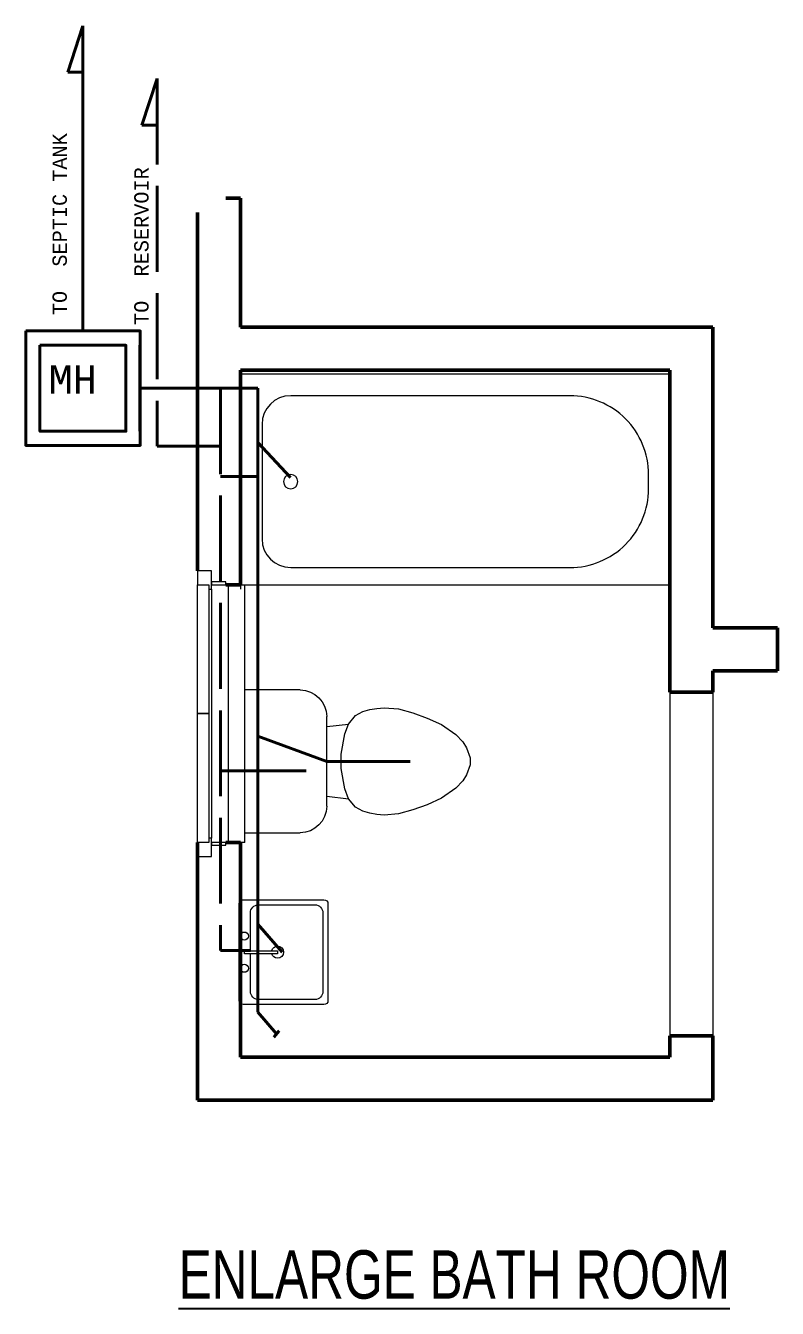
# Model space of a CAD drawing. Header units: inches. Extents: x 8351 to 42256, y 21052 to 33437.
# Drawn here: x 16076.9 to 16181.9, y 24226.2 to 24405.4 of the extents above; entities that cross this region are included whole.
import ezdxf

# ---------------------------------------------------------------- set-up
doc = ezdxf.new("R2010")
doc.units = ezdxf.units.IN
doc.header["$MEASUREMENT"] = 0
doc.linetypes.add('ACAD_ISO02W100', pattern=[15, 12, -3])
for name, color, linetype, lineweight in [('A-GENM', 13, 'Continuous', 9), ('A-GLAZ', 160, 'Continuous', 13), ('A-GLAZ-SILL', 1, 'Continuous', 9), ('A-WALL', 7, 'Continuous', 35), ('DIMENSION', 7, 'Continuous', 20), ('P-SANR-FIXT', 220, 'Continuous', 9)]:
    doc.layers.add(name, color=color, linetype=linetype, lineweight=lineweight)
doc.styles.add('AEP style', font='swisscl.ttf')
doc.styles.get("Standard").update_dxf_attribs({"font": 'consolab.ttf', "height": 11})

# ---------------------------------------------------------------- blocks, each defined once
blk = doc.blocks.new('2 Vantaux - Imposte haute - 1_20m x 1_30m 3-314071-Level 1')
at = {"layer": 'A-GLAZ', "lineweight": 9}
for p, q in [((-18, 0.94), (-18.39, 0.94)), ((-18.39, 0.94), (-18.39, -1.03)), ((18, 1.33), (-18, 1.33)), ((-18, -1.03), (-18, 0.94)), ((18.39, 0.94), (18, 0.94)), ((18, 0.94), (18, -1.03)), ((18.39, -1.03), (18.39, 0.94)), ((-18.39, -1.03), (-18, -1.03)), ((-17.41, -1.03), (17.41, -1.03)), ((-17.41, -1.43), (0, -1.43)), ((0, -1.43), (0, -3)), ((0, -1.43), (17.41, -1.43)), ((0, -3), (0, -1.43)), ((18, -1.03), (18.39, -1.03)), ((0, -3), (-18, -3)), ((18, -3), (0, -3))]:
    blk.add_line(p, q, dxfattribs=at)
at = {"layer": 'A-GLAZ', "lineweight": 20}
for p, q in [((-17.41, -1.03), (-19.97, -1.03)), ((-19.97, -1.03), (-19.97, -3)), ((-18, -3), (-18, -1.43)), ((-18, -1.43), (-17.41, -1.43)), ((-17.41, -1.43), (-17.41, -1.03)), ((19.97, -1.03), (17.41, -1.03)), ((17.41, -1.03), (17.41, -1.43)), ((17.41, -1.43), (18, -1.43)), ((18, -1.43), (18, -3)), ((19.97, -3), (19.97, -1.03)), ((-19.97, -3), (-18, -3)), ((18, -3), (19.97, -3))]:
    blk.add_line(p, q, dxfattribs=at)
at = {"layer": 'A-GLAZ-SILL'}
for p, q in [((-18, 3), (-18, 3.59)), ((18, 3.59), (-18, 3.59)), ((18, 3.59), (18, 3))]:
    blk.add_line(p, q, dxfattribs=at)
blk = doc.blocks.new('Tub-Rectangular-2D - Tub-Rectangular-2D-V27-Level 1')
at = {"layer": 'P-SANR-FIXT'}
for p, q in [((16.28, 33), (-43.72, 33)), ((-43.72, 33), (-43.72, 3)), ((2.28, 30), (-36.72, 30)), ((-40.72, 26), (-40.72, 10)), ((13.28, 17), (13.28, 19)), ((-36.72, 6), (2.28, 6))]:
    blk.add_line(p, q, dxfattribs=at)
for centre, radius, start, end in [((-36.72, 26), 4, 90, 180), ((2.28, 19), 11, 360, 90), ((-36.72, 18), 1, 0, 180), ((-36.72, 18), 1, 180, 360), ((2.28, 17), 11, 270, 0), ((-36.72, 10), 4, 180, 270)]:
    blk.add_arc(centre, radius, start, end, dxfattribs=at)
blk = doc.blocks.new('Toilet-Domestic-2D - Toilet-Domestic-2D-311757-Level 1')
at = {"layer": 'P-SANR-FIXT'}
for p, q in [((-6.9, 34.48), (-8.27, 33.98)), ((-5.9, 34.48), (-6.9, 34.48)), ((-4.53, 33.98), (-5.9, 34.48)), ((-10.14, 32.48), (-11.53, 30.48)), ((-9.14, 33.48), (-10.14, 32.48)), ((-8.27, 33.98), (-9.14, 33.48)), ((-3.66, 33.48), (-4.53, 33.98)), ((-2.66, 32.48), (-3.66, 33.48)), ((-1.27, 30.48), (-2.66, 32.48)), ((-11.53, 30.48), (-12.46, 28.48)), ((-0.34, 28.48), (-1.27, 30.48)), ((-12.46, 28.48), (-13.19, 26.48)), ((0.39, 26.48), (-0.34, 28.48)), ((-13.19, 26.48), (-13.73, 24.47)), ((0.93, 24.47), (0.39, 26.48)), ((-13.73, 24.47), (-13.9, 22.48)), ((1.1, 22.48), (0.93, 24.47)), ((-13.9, 22.48), (-13.81, 21.48)), ((1.01, 21.48), (1.1, 22.48)), ((-13.81, 21.48), (-13.64, 20.48)), ((-13.64, 20.48), (-13.37, 19.48)), ((0.57, 19.48), (0.84, 20.48)), ((0.84, 20.48), (1.01, 21.48)), ((-13.37, 19.48), (-12.8, 18.48)), ((-12.8, 18.48), (-11.61, 17.48)), ((-1.19, 17.48), (0, 18.48)), ((0, 18.48), (0.57, 19.48)), ((-11.61, 17.48), (-10.24, 16.98)), ((-11.26, 14.45), (-11.61, 17.48)), ((-10.24, 16.98), (-7.4, 16.48)), ((-7.4, 16.48), (-5.4, 16.48)), ((-5.4, 16.48), (-2.56, 16.98)), ((-2.56, 16.98), (-1.19, 17.48)), ((-1.54, 14.45), (-1.19, 17.48)), ((-12.65, 14.45), (-0.15, 14.45)), ((-16.38, 3), (-16.38, 10.73)), ((3.58, 10.73), (3.58, 3))]:
    blk.add_line(p, q, dxfattribs=at)
for centre, start, end in [((-12.65, 10.73), 90, 180), ((-0.15, 10.73), 360, 90)]:
    blk.add_arc(centre, 3.73, start, end, dxfattribs=at)
blk = doc.blocks.new('Sink-Single-2D - 26_ x 22_-312370-Level 1')
at = {"layer": 'P-SANR-FIXT'}
for p, q in [((25.06, 26), (1.06, 26)), ((25.06, 26), (1.06, 26)), ((0.06, 25), (0.06, 5)), ((0.06, 25), (0.06, 5)), ((1.31, 22.75), (1.31, 8.75)), ((22.81, 24.75), (3.31, 24.75)), ((24.81, 8.75), (24.81, 22.75)), ((26.06, 5), (26.06, 25)), ((26.06, 5), (26.06, 25)), ((13.43, 13.5), (12.68, 13.5)), ((12.68, 13.5), (12.68, 5.25)), ((13.43, 5.25), (13.43, 13.5)), ((3.31, 6.75), (12.68, 6.75)), ((13.43, 6.75), (22.81, 6.75)), ((1.06, 4), (25.06, 4)), ((1.06, 4), (25.06, 4)), ((12.68, 5.25), (13.43, 5.25))]:
    blk.add_line(p, q, dxfattribs=at)
for centre, radius, start, end in [((1.06, 25), 1, 90, 180), ((1.06, 25), 1, 90, 180), ((25.06, 25), 1, 0, 90), ((25.06, 25), 1, 0, 90), ((3.31, 22.75), 2, 90, 180), ((22.81, 22.75), 2, 360, 90), ((13.06, 13.5), 1.5, 360, 180), ((13.06, 13.5), 1.5, 180, 255.5225), ((13.06, 13.5), 1.5, 284.4775, 0), ((3.31, 8.75), 2, 180, 270), ((22.81, 8.75), 2, 270, 0), ((1.06, 5), 1, 180, 270), ((1.06, 5), 1, 180, 270), ((9.06, 5.25), 1, 360, 180), ((9.06, 5.25), 1, 180, 360), ((17.06, 5.25), 1, 360, 180), ((17.06, 5.25), 1, 180, 0), ((25.06, 5), 1, 270, 360), ((25.06, 5), 1, 270, 0)]:
    blk.add_arc(centre, radius, start, end, dxfattribs=at)

msp = doc.modelspace()

# ---------------------------------------------------------------- linework, layer by layer
at = {"layer": 'A-GENM'}
for p, q in [((16166.9, 24312.33), (16166.9, 24264.33)), ((16172.9, 24312.33), (16172.9, 24264.33))]:
    msp.add_line(p, q, dxfattribs=at)
at = {"layer": 'A-WALL', "lineweight": 50}
for p, q in [((16106.9, 24381.33), (16104.84, 24381.33)), ((16106.9, 24363.33), (16106.9, 24381.33)), ((16100.9, 24379.36), (16100.9, 24329.3)), ((16106.9, 24363.33), (16172.9, 24363.33)), ((16172.9, 24321.33), (16172.9, 24363.33)), ((16106.9, 24327.33), (16106.9, 24357.33)), ((16106.9, 24357.33), (16166.9, 24357.33)), ((16166.9, 24357.33), (16166.9, 24312.33)), ((16104.84, 24327.33), (16106.9, 24327.33)), ((16181.9, 24321.33), (16172.9, 24321.33)), ((16181.9, 24315.33), (16181.9, 24321.33)), ((16172.9, 24312.33), (16172.9, 24315.33)), ((16172.9, 24315.33), (16181.9, 24315.33)), ((16166.9, 24312.33), (16172.9, 24312.33)), ((16100.9, 24255.33), (16100.9, 24291.33)), ((16106.9, 24291.33), (16104.84, 24291.33)), ((16106.9, 24261.33), (16106.9, 24291.33)), ((16166.9, 24264.33), (16166.9, 24261.33)), ((16172.9, 24264.33), (16166.9, 24264.33)), ((16172.9, 24255.33), (16172.9, 24264.33)), ((16166.9, 24261.33), (16106.9, 24261.33)), ((16172.9, 24255.33), (16100.9, 24255.33))]:
    msp.add_line(p, q, dxfattribs=at)
at = {"layer": 'DIMENSION', "color": 1, "lineweight": 40}
for p, q in [((16084.89, 24405.44), (16082.76, 24398.93)), ((16084.89, 24362.79), (16084.89, 24405.44)), ((16082.76, 24398.93), (16084.89, 24398.93)), ((16078.89, 24360.79), (16090.89, 24360.79)), ((16092.89, 24354.79), (16109.31, 24354.79)), ((16109.31, 24354.79), (16109.31, 24267.61)), ((16113.9, 24342.33), (16109.31, 24347.23)), ((16109.31, 24306.18), (16118.94, 24302.66)), ((16118.94, 24302.66), (16130.6, 24302.66)), ((16112.7, 24276), (16109.31, 24279.92)), ((16109.31, 24267.61), (16111.94, 24264.58)), ((16111.56, 24264.14), (16112.32, 24265.02))]:
    msp.add_line(p, q, dxfattribs=at)
at = {"layer": 'DIMENSION', "color": 5, "linetype": 'ACAD_ISO02W100', "lineweight": 40}
for p, q in [((16095.26, 24398.05), (16093.13, 24391.53)), ((16095.26, 24398.05), (16095.26, 24346.7)), ((16093.13, 24391.53), (16095.26, 24391.53)), ((16104.09, 24354.79), (16104.09, 24276.22)), ((16095.26, 24346.7), (16104.09, 24346.7)), ((16104.09, 24342.47), (16109.31, 24342.47)), ((16104.09, 24301.33), (16118.94, 24301.33)), ((16108.28, 24276.22), (16104.09, 24276.22))]:
    msp.add_line(p, q, dxfattribs=at)
at = {"layer": 'DIMENSION', "lineweight": 5}
msp.add_line((16092.69, 24360.79), (16092.69, 24348.79), dxfattribs=at)
at = {"layer": 'DIMENSION', "color": 1, "lineweight": 40}
for points in [[(16076.89, 24362.79), (16092.89, 24362.79), (16092.89, 24346.79), (16076.89, 24346.79)], [(16078.89, 24360.79), (16090.89, 24360.79), (16090.89, 24348.79), (16078.89, 24348.79)]]:
    msp.add_lwpolyline(points, close=True, dxfattribs=at)
at = {"layer": 'P-SANR-FIXT'}
msp.add_line((16106.9, 24327.33), (16166.9, 24327.33), dxfattribs=at)

# ---------------------------------------------------------------- block references
at = {"layer": 'A-GLAZ', "rotation": 269.9999999999999}
msp.add_blockref('2 Vantaux - Imposte haute - 1_20m x 1_30m 3-314071-Level 1', (16103.9, 24309.33), dxfattribs=at)
at = {"layer": 'P-SANR-FIXT', "rotation": 359.9999999988883}
msp.add_blockref('Tub-Rectangular-2D - Tub-Rectangular-2D-V27-Level 1', (16150.63, 24323.74), dxfattribs=at)
at = {"layer": 'P-SANR-FIXT', "xscale": -1, "rotation": 270}
msp.add_blockref('Toilet-Domestic-2D - Toilet-Domestic-2D-311757-Level 1', (16104.49, 24309.06), dxfattribs=at)
at = {"layer": 'P-SANR-FIXT', "xscale": -0.5632813933084224, "yscale": 0.5632813933084224, "zscale": 0.5632813933084224, "rotation": 270}
msp.add_blockref('Sink-Single-2D - 26_ x 22_-312370-Level 1', (16104.48, 24268.65), dxfattribs=at)

# ---------------------------------------------------------------- texts
at = {"color": 7, "style": 'AEP style'}
msp.add_text('%%UENLARGE BATH ROOM', height=6.7623, dxfattribs=at).set_placement((16098.25, 24227.6))
at = {"layer": 'DIMENSION', "lineweight": 5, "char_height": 2, "attachment_point": 1, "rotation": 90}
for s, insert in [('TO  SEPTIC TANK', (16080.64, 24365)), ('\\pxt16;TO  RESERVOIR ', (16092.06, 24363.63))]:
    msp.add_mtext_dynamic_manual_height_columns(s, width=91.9976, gutter_width=45, heights=[0], dxfattribs=dict(at, insert=insert))
at = {"layer": 'DIMENSION', "color": 1, "lineweight": 40, "insert": (16080.08, 24358.01), "char_height": 4, "attachment_point": 1}
msp.add_mtext_dynamic_manual_height_columns('MH', width=10.0726, gutter_width=45, heights=[0], dxfattribs=at)

doc.saveas('drawing.dxf')
